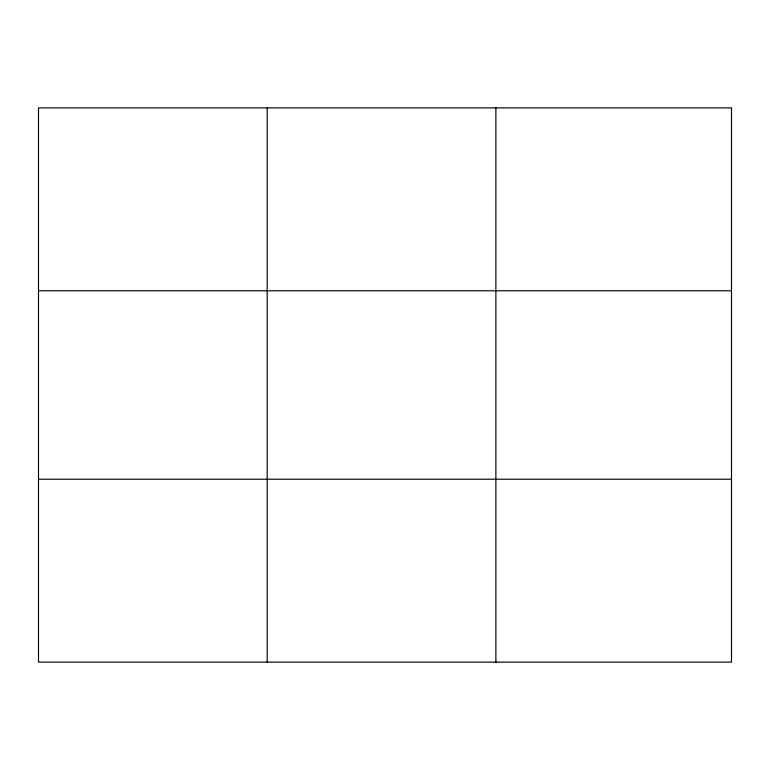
<?xml version="1.0" encoding="UTF-8"?>
<svg xmlns="http://www.w3.org/2000/svg" width="770" height="770" viewBox="0 0 770 770"><rect width="100%" height="100%" fill="white"/><g stroke="black" fill="none" stroke-linecap="round" stroke-linejoin="round"><path stroke-width="1.16" d="M267.19 662.113L267.19 107.887M495.88 662.113L495.88 107.887M38.5 290.781L731.5 290.781M38.5 479.219L731.5 479.219M731.5 570.666L731.5 662.113L38.5 662.113L38.5 107.887L731.5 107.887L731.5 570.666"/></g></svg>
